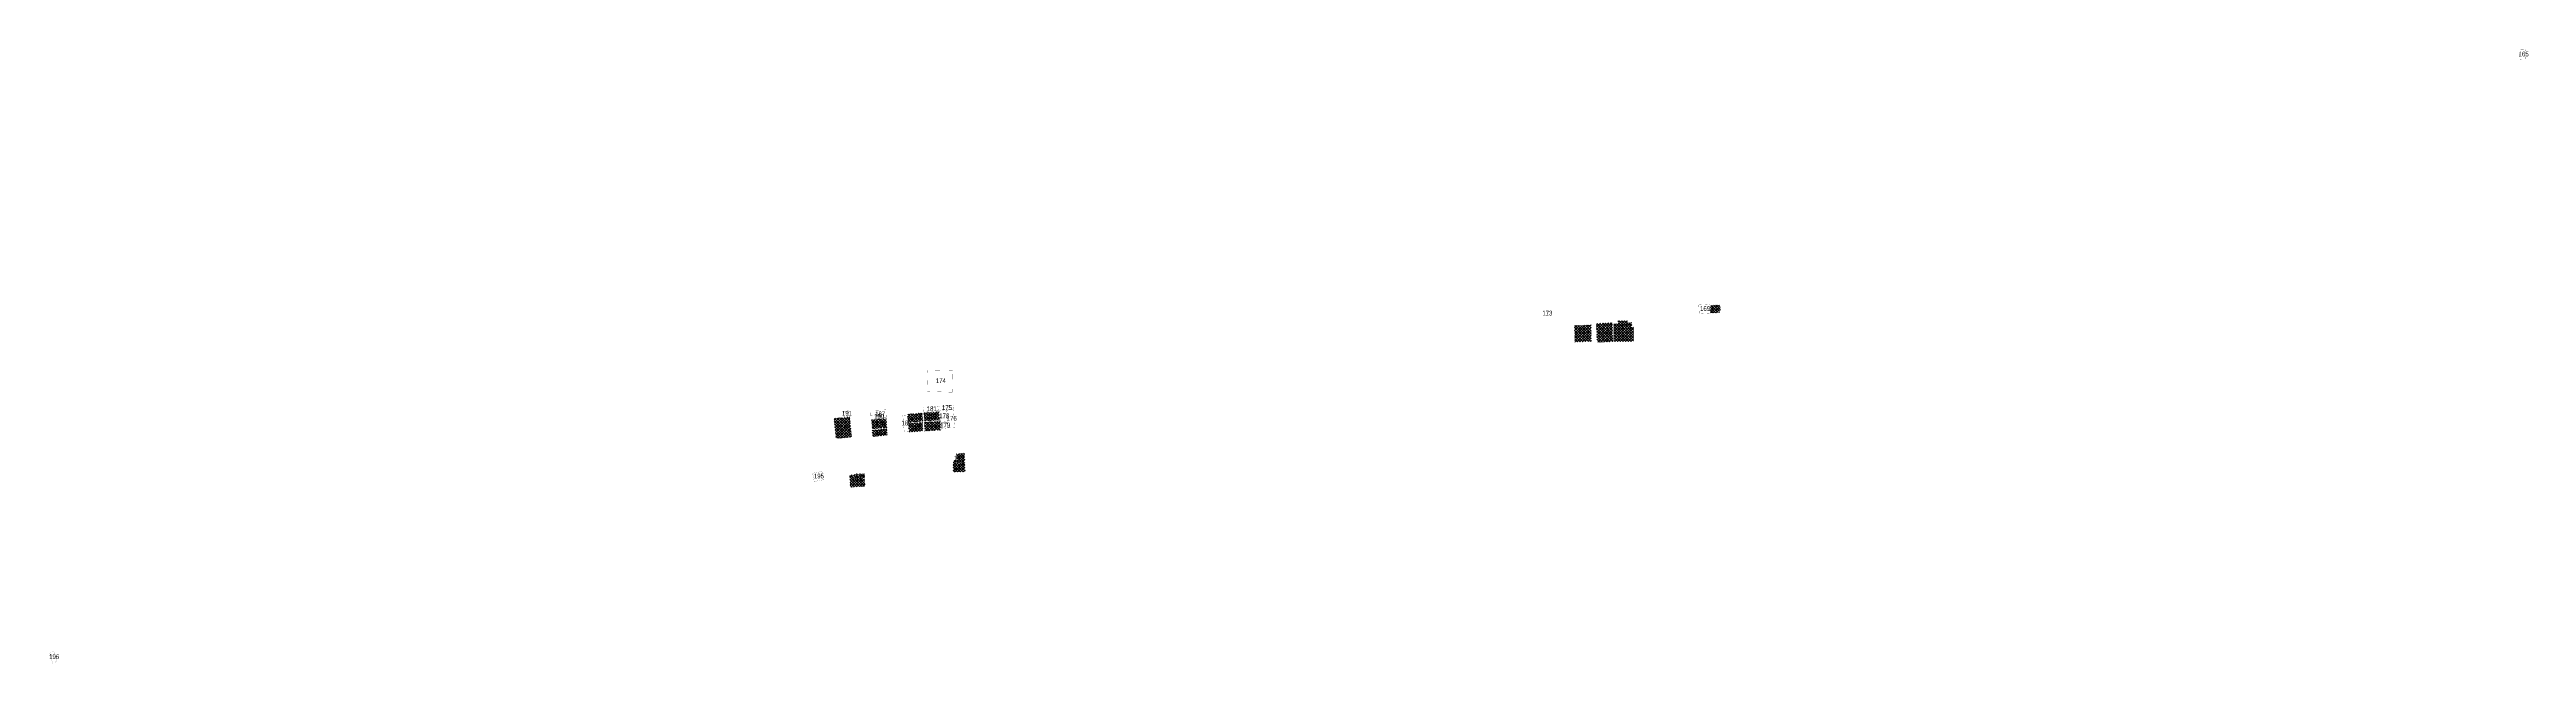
# Model space of a CAD drawing. Header units: millimetres. Extents: x 500132 to 619391, y 3323720 to 3402660.
# Drawn here: x 531876 to 533945, y 3372874 to 3373386 of the extents above; entities that cross this region are included whole.
import ezdxf

# ---------------------------------------------------------------- set-up
doc = ezdxf.new("R2010")
doc.units = ezdxf.units.MM
doc.layers.add('房屋拆迁', color=7, linetype='Continuous')
doc.styles.add('mrdsStandard', font='slromans.shx', dxfattribs={"width": 0.75, "height": 4, "bigfont": 'hztxt.shx'})

msp = doc.modelspace()

# ---------------------------------------------------------------- hatches: boundary and pattern name
at = {"layer": '房屋拆迁', "lineweight": 50}
h = msp.add_hatch(dxfattribs=at)
h.set_pattern_fill('ANSI37', color=1, scale=0.5, style=0)
h.paths.add_polyline_path([(533263.2, 3373172.3), (533263.4, 3373166.1), (533271, 3373166.3), (533270.9, 3373172.5)])
h = msp.add_hatch(dxfattribs=at)
h.set_pattern_fill('ANSI37', color=1, scale=0.5, style=0)
h.paths.add_polyline_path([(533149.8, 3373155.5), (533150.2, 3373141.9), (533163.9, 3373142.2), (533163.6, 3373155.8)])
h = msp.add_hatch(dxfattribs=at)
h.set_pattern_fill('ANSI37', color=1, scale=0.5, style=0)
h.paths.add_polyline_path([(533168.1, 3373157.2), (533168.7, 3373141.5), (533181.9, 3373142.1), (533181.3, 3373157.8)])
h = msp.add_hatch(dxfattribs=at)
h.set_pattern_fill('ANSI37', color=1, scale=0.5, style=0)
h.paths.add_polyline_path([(533186.2, 3373159.3), (533186.2, 3373157), (533182.7, 3373157), (533182.7, 3373142.3), (533199.1, 3373142.3), (533199.1, 3373154.2), (533197.6, 3373154.2), (533197.6, 3373157.8), (533193.8, 3373157.8), (533193.8, 3373159.3)])
h = msp.add_hatch(dxfattribs=at)
h.set_pattern_fill('ANSI37', color=1, scale=0.5, style=0)
h.paths.add_polyline_path([(532531.5, 3373078), (532533.1, 3373061.3), (532546.1, 3373062.5), (532544.5, 3373079.2)])
h = msp.add_hatch(dxfattribs=at)
h.set_pattern_fill('ANSI37', color=1, scale=0.5, style=0)
h.paths.add_polyline_path([(532562.8, 3373076.8), (532563.4, 3373069.3), (532575.6, 3373070.3), (532575, 3373077.9)])
h = msp.add_hatch(dxfattribs=at)
h.set_pattern_fill('ANSI37', color=1, scale=0.5, style=0)
h.paths.add_polyline_path([(532592.8, 3373081.5), (532593.5, 3373074.7), (532605.6, 3373075.8), (532605, 3373082.6)])
h = msp.add_hatch(dxfattribs=at)
h.set_pattern_fill('ANSI37', color=1, scale=0.5, style=0)
h.paths.add_polyline_path([(532606.5, 3373082.6), (532607.1, 3373075.7), (532619.6, 3373076.7), (532619, 3373083.6)])
h = msp.add_hatch(dxfattribs=at)
h.set_pattern_fill('ANSI37', color=1, scale=0.5, style=0)
h.paths.add_polyline_path([(532563.3, 3373068.2), (532563.8, 3373062.9), (532575.9, 3373064.1), (532575.4, 3373069.4)])
h = msp.add_hatch(dxfattribs=at)
h.set_pattern_fill('ANSI37', color=1, scale=0.5, style=0)
h.paths.add_polyline_path([(532593.6, 3373073.8), (532594.3, 3373066.6), (532605.8, 3373067.6), (532605.2, 3373074.8)])
h = msp.add_hatch(dxfattribs=at)
h.set_pattern_fill('ANSI37', color=1, scale=0.5, style=0)
h.paths.add_polyline_path([(532606.9, 3373074.8), (532607.3, 3373067.5), (532620.5, 3373068.3), (532620.1, 3373075.7)])
h = msp.add_hatch(dxfattribs=at)
h.set_pattern_fill('ANSI37', color=1, scale=0.5, style=0)
h.paths.add_polyline_path([(532630.9, 3373041), (532631.1, 3373033.4), (532640.9, 3373033.6), (532640.7, 3373041.3)])
h = msp.add_hatch(dxfattribs=at)
h.set_pattern_fill('ANSI37', color=1, scale=0.5, style=0)
h.paths.add_polyline_path([(532633.7, 3373048.5), (532634.1, 3373043.3), (532631, 3373043), (532631.2, 3373041.3), (532640.8, 3373042), (532640.3, 3373049)])
h = msp.add_hatch(dxfattribs=at)
h.set_pattern_fill('ANSI37', color=1, scale=0.5, style=0)
h.paths.add_polyline_path([(532544.4, 3373030.7), (532545.1, 3373020.6), (532557.3, 3373021.5), (532556.8, 3373028.4), (532547.6, 3373027.8), (532547.4, 3373030.9)])
h = msp.add_hatch(dxfattribs=at)
h.set_pattern_fill('ANSI37', color=1, scale=0.5, style=0)
h.paths.add_polyline_path([(532548, 3373031.1), (532548.1, 3373028.5), (532557, 3373028.7), (532556.9, 3373031.3)])

# ---------------------------------------------------------------- linework, layer by layer
at = {"layer": '房屋拆迁', "color": 1, "linetype": 'Continuous', "lineweight": 50, "const_width": 0.1}
for points in [[(533939.1, 3373385.4), (533939.4, 3373377.7), (533944.3, 3373377.9), (533944, 3373385.6), (533939.1, 3373385.4)], [(533124.6, 3373167), (533124.7, 3373163.8), (533128.3, 3373163.9), (533128.2, 3373167.2), (533124.6, 3373167)], [(533253.6, 3373172.7), (533254, 3373165.4), (533262.7, 3373165.9), (533262.3, 3373173.2), (533253.6, 3373172.7)], [(533263.2, 3373172.3), (533263.4, 3373166.1), (533271, 3373166.3), (533270.9, 3373172.5), (533263.2, 3373172.3)], [(533149.8, 3373155.5), (533150.2, 3373141.9), (533163.9, 3373142.2), (533163.6, 3373155.8), (533149.8, 3373155.5)], [(533168.1, 3373157.2), (533168.7, 3373141.5), (533181.9, 3373142.1), (533181.3, 3373157.8), (533168.1, 3373157.2)], [(533186.2, 3373159.3), (533186.2, 3373157), (533182.7, 3373157), (533182.7, 3373142.3), (533199.1, 3373142.3), (533199.1, 3373154.2), (533197.6, 3373154.2), (533197.6, 3373157.8), (533193.8, 3373157.8), (533193.8, 3373159.3), (533186.2, 3373159.3)], [(532609.8, 3373118.2), (532609.3, 3373100.5), (532630.1, 3373099.9), (532630.5, 3373117.7), (532609.8, 3373118.2)], [(532531.5, 3373078), (532533.1, 3373061.3), (532546.1, 3373062.5), (532544.5, 3373079.2), (532531.5, 3373078)], [(532539, 3373083.9), (532539.6, 3373079.3), (532543.9, 3373079.8), (532543.4, 3373084.4), (532539, 3373083.9)], [(532562.1, 3373084.7), (532562.2, 3373080.2), (532570.6, 3373080.5), (532570.7, 3373079), (532575, 3373079.1), (532574.8, 3373085.2), (532562.1, 3373084.7)], [(532562.8, 3373076.8), (532563.4, 3373069.3), (532575.6, 3373070.3), (532575, 3373077.9), (532562.8, 3373076.8)], [(532566.6, 3373079.9), (532566.6, 3373078.4), (532570.3, 3373078.6), (532570.3, 3373080.1), (532566.6, 3373079.9)], [(532588.9, 3373080.6), (532590.1, 3373066.6), (532593.6, 3373066.9), (532592.4, 3373080.9), (532588.9, 3373080.6)], [(532592.8, 3373081.5), (532593.5, 3373074.7), (532605.6, 3373075.8), (532605, 3373082.6), (532592.8, 3373081.5)], [(532606.3, 3373086.9), (532606.5, 3373083.6), (532618.4, 3373084.4), (532618.2, 3373087.7), (532606.3, 3373086.9)], [(532606.5, 3373082.6), (532607.1, 3373075.7), (532619.6, 3373076.7), (532619, 3373083.6), (532606.5, 3373082.6)], [(532618.8, 3373087.7), (532619, 3373085), (532631.3, 3373085.7), (532631.1, 3373088.5), (532618.8, 3373087.7)], [(532619.5, 3373084.3), (532620.5, 3373074.8), (532626, 3373075.4), (532625, 3373084.9), (532619.5, 3373084.3)], [(532625.7, 3373084.9), (532626.8, 3373070.1), (532632.3, 3373070.5), (532631.2, 3373085.3), (532625.7, 3373084.9)], [(532563.3, 3373068.2), (532563.8, 3373062.9), (532575.9, 3373064.1), (532575.4, 3373069.4), (532563.3, 3373068.2)], [(532593.6, 3373073.8), (532594.3, 3373066.6), (532605.8, 3373067.6), (532605.2, 3373074.8), (532593.6, 3373073.8)], [(532606.9, 3373074.8), (532607.3, 3373067.5), (532620.5, 3373068.3), (532620.1, 3373075.7), (532606.9, 3373074.8)], [(532620.7, 3373074.4), (532621.3, 3373069.3), (532626.3, 3373069.8), (532625.8, 3373075), (532620.7, 3373074.4)], [(532630.9, 3373041), (532631.1, 3373033.4), (532640.9, 3373033.6), (532640.7, 3373041.3), (532630.9, 3373041)], [(532633.7, 3373048.5), (532634.1, 3373043.3), (532631, 3373043), (532631.2, 3373041.3), (532640.8, 3373042), (532640.3, 3373049), (532633.7, 3373048.5)], [(532513.6, 3373032.3), (532514.9, 3373025.4), (532522.7, 3373026.9), (532521.4, 3373033.8), (532513.6, 3373032.3)], [(532544.4, 3373030.7), (532545.1, 3373020.6), (532557.3, 3373021.5), (532556.8, 3373028.4), (532547.6, 3373027.8), (532547.4, 3373030.9), (532544.4, 3373030.7)], [(532548, 3373031.1), (532548.1, 3373028.5), (532557, 3373028.7), (532556.9, 3373031.3), (532548, 3373031.1)], [(531876.4, 3372882.8), (531879, 3372873.8), (531882.4, 3372875.4), (531880, 3372883.7), (531876.4, 3372882.8)]]:
    msp.add_lwpolyline(points, dxfattribs=at)

# ---------------------------------------------------------------- texts
at = {"layer": '房屋拆迁', "color": 4, "lineweight": 50, "style": 'mrdsStandard', "width": 0.75}
for s, p in [('165', (533938.3, 3373380)), ('173', (533123, 3373163.9)), ('169', (533254.7, 3373167.7)), ('168', (533263.7, 3373167.7)), ('172', (533153.5, 3373147.2)), ('171', (533171.6, 3373148.1)), ('170', (533188.5, 3373152.5)), ('174', (532616.5, 3373107.5)), ('191', (532538.1, 3373080.3)), ('190', (532565, 3373077.7)), ('187', (532565.8, 3373079.8)), ('184', (532595.8, 3373077.1)), ('181', (532608.9, 3373084.1)), ('182', (532609.6, 3373078)), ('178', (532619.3, 3373078.2)), ('175', (532621.6, 3373085.1)), ('176', (532625.6, 3373076.1)), ('192', (532535.4, 3373068.6)), ('188', (532565.8, 3373072)), ('189', (532566.2, 3373064.5)), ('186', (532587.8, 3373072.2)), ('185', (532596.3, 3373069.1)), ('183', (532610.3, 3373070)), ('179', (532620.1, 3373070.5)), ('177', (532631.8, 3373042.9)), ('180', (532632.5, 3373035.7)), ('195', (532514.7, 3373028)), ('194', (532546.3, 3373025)), ('193', (532549.1, 3373028.3)), ('196', (531876, 3372877.3))]:
    msp.add_text(s, height=4, dxfattribs=at).set_placement(p)

doc.saveas('drawing.dxf')
